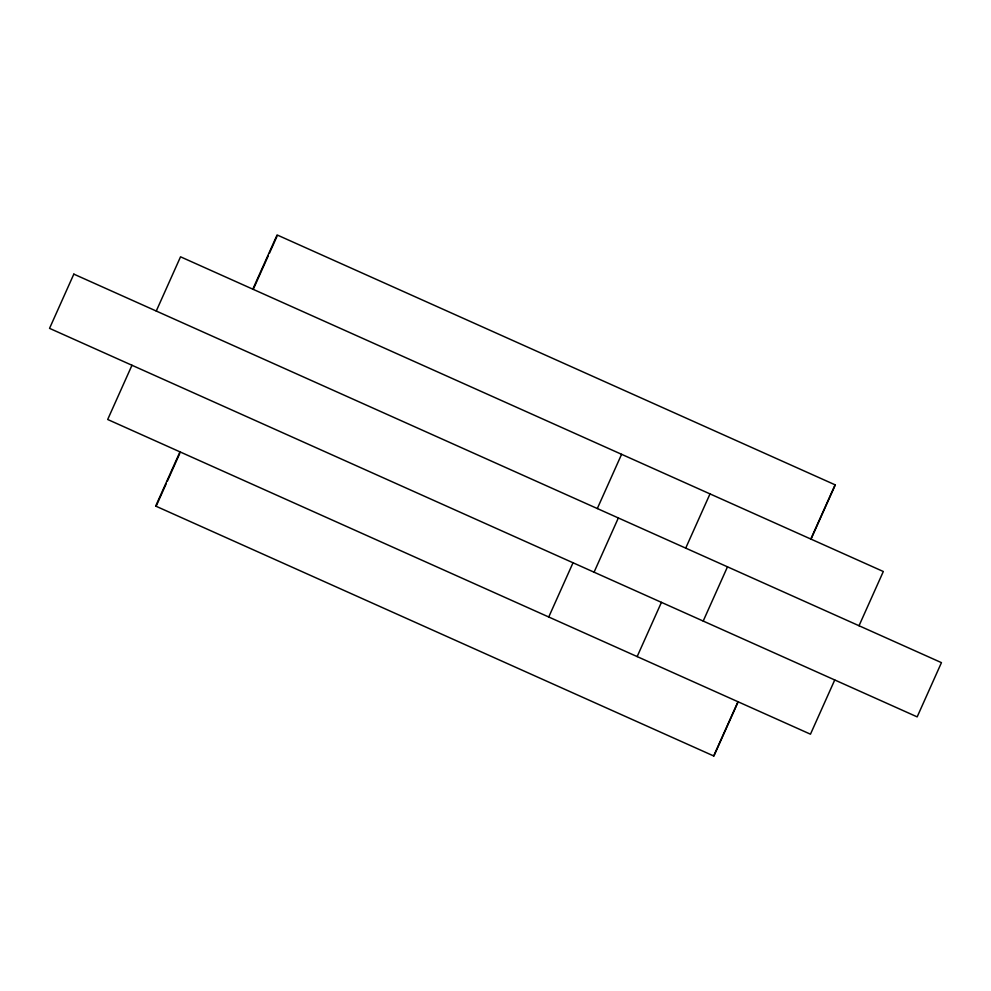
<?xml version="1.0" encoding="UTF-8"?>
<svg xmlns="http://www.w3.org/2000/svg" width="991" height="991" viewBox="0 0 991 991"><rect width="100%" height="100%" fill="white"/><g stroke="black" fill="none" stroke-linecap="round" stroke-linejoin="round"><path stroke-width="1.49" d="M131.976 365.258L107.685 419.49L810.465 734.195L834.744 679.962M156.256 311.038L180.535 256.805L883.315 571.51L859.024 625.742M179.966 451.846L155.674 506.079L713.904 756.059L738.196 701.826M252.804 289.174L277.096 234.941L835.326 484.921L811.034 539.154M156.12 506.277L166.079 484.029M167.33 481.242L179.78 453.432M253.25 289.372L268.189 256M269.441 253.213L276.91 236.527M548.741 616.997L573.033 562.764M597.313 508.544L621.592 454.312M594.067 572.191L618.347 517.959M637.151 656.587L661.431 602.355M685.71 548.134L710.002 493.902M703.201 621.06L727.481 566.84M713.669 755.947L737.948 701.715M810.799 539.042L835.079 484.81M73.829 274.123L49.55 328.355L917.17 716.877L941.45 662.645L73.829 274.123"/></g></svg>
